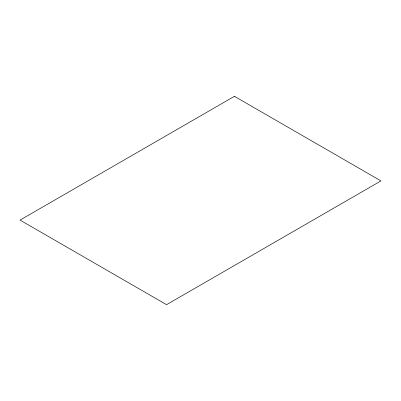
<?xml version="1.0" encoding="UTF-8"?>
<svg xmlns="http://www.w3.org/2000/svg" width="401" height="401" viewBox="0 0 401 401"><rect width="100%" height="100%" fill="white"/><g stroke="black" fill="none" stroke-linecap="round" stroke-linejoin="round"><path stroke-width="0.6" d="M234.445 96.32L20.05 220.099L166.555 304.68L380.95 180.901L234.445 96.32"/></g></svg>
